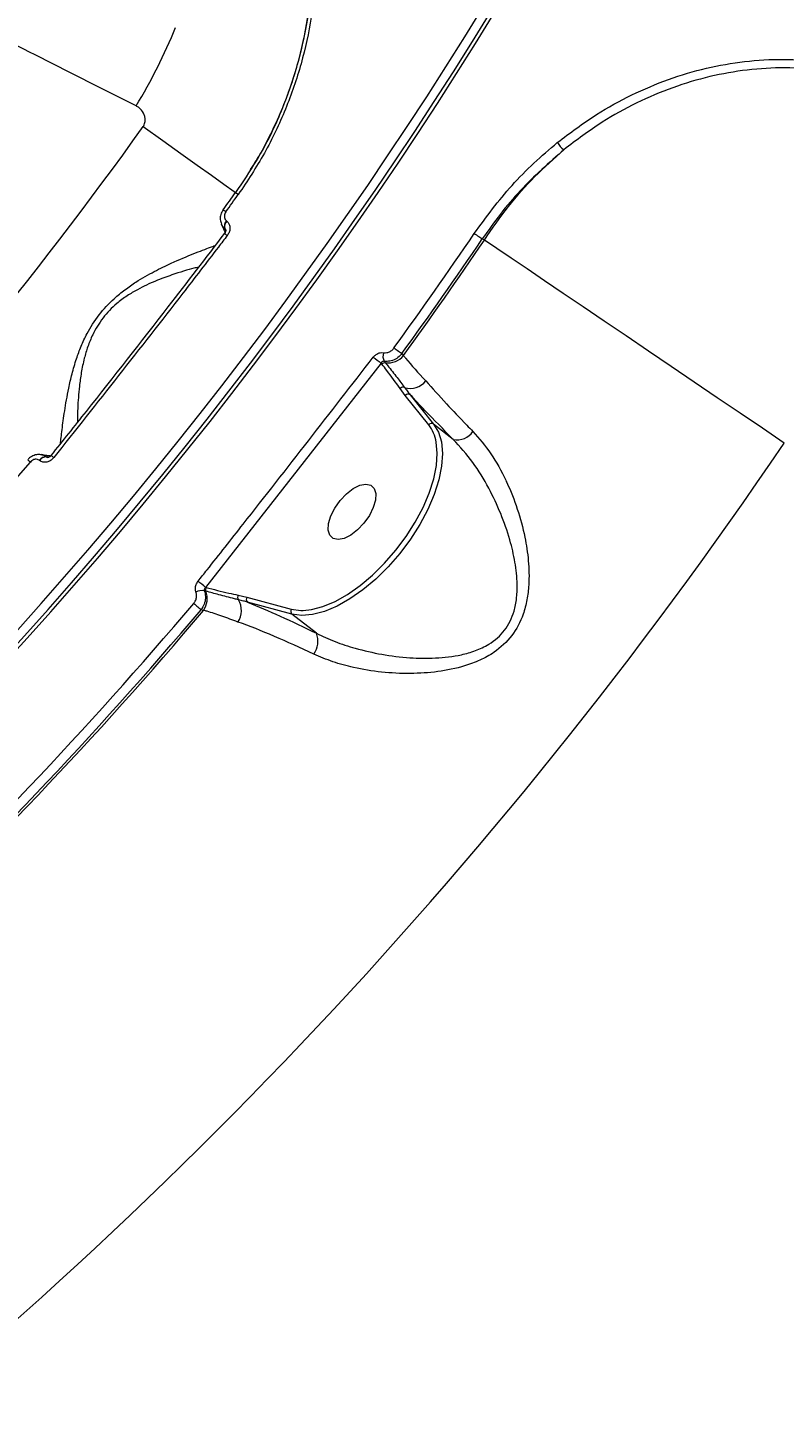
# Model space of a CAD drawing. Header units: millimetres. Extents: x -5960 to 5379, y -4374 to 3849.
# Drawn here: x 485.8 to 589.6, y 120.9 to 311.4 of the extents above; entities that cross this region are included whole.
import ezdxf

# ---------------------------------------------------------------- set-up
doc = ezdxf.new("R2010")
doc.units = ezdxf.units.MM
doc.layers.add('DiKom', color=7, linetype='Continuous', lineweight=0)
for name, color, linetype in [('DIKOM_ОБЪЕКТ', 7, 'Continuous'), ('DIKOM_РАЗМЕР_ЗОНА', 7, 'Continuous'), ('DIKOM_РАЗМЕР_ОБЪЕКТА', 7, 'Continuous')]:
    doc.layers.add(name, color=color, linetype=linetype)
doc.styles.add('style1', font='arial.ttf', dxfattribs={"width": 0.8})
doc.dimstyles.new('1-50', dxfattribs={"dimtxt": 300, "dimasz": 200, "dimexe": 100, "dimexo": 0, "dimgap": 100, "dimtad": 1, "dimtxsty": 'style1', "dimcen": 200, "dimclrd": 7, "dimclre": 7, "dimclrt": 7, "dimadec": 1, "dimazin": 2, "dimtfac": 1, "dimtmove": 0, "dimatfit": 2, "dimfxl": 0, "dimlwd": 25, "dimlwe": 18, "dimarcsym": 0})

# ---------------------------------------------------------------- blocks, each defined once
blk = doc.blocks.new('*D9')
at = {"layer": 'Defpoints', "color": 0, "transparency": 16777216}
for p in [(1597.35, 2348.89), (-3820.85, -1673.22), (-66.51, -1673.22)]:
    blk.add_point(p, dxfattribs=at)
at = {"layer": 'DiKom', "color": 7, "lineweight": 18, "transparency": 16777216}
for p, q in [((1597.35, 2348.89), (-3920.85, 2348.89)), ((-66.51, -1673.22), (-3920.85, -1673.22))]:
    blk.add_line(p, q, dxfattribs=at)
at = {"layer": 'DiKom', "color": 7, "lineweight": 25, "transparency": 16777216}
blk.add_line((-3820.85, 2148.89), (-3820.85, -1473.22), dxfattribs=at)
at = {"layer": 'DiKom', "color": 7, "transparency": 16777216}
for points in [[(-3854.19, 2148.89), (-3787.52, 2148.89), (-3820.85, 2348.89)], [(-3854.19, -1473.22), (-3787.52, -1473.22), (-3820.85, -1673.22)]]:
    blk.add_solid(points, dxfattribs=at)
at = {"layer": 'DiKom', "color": 7, "transparency": 16777216, "insert": (-4074.02, 240.95), "char_height": 300, "attachment_point": 5, "rotation": 90, "style": 'style1'}
blk.add_mtext('4050', dxfattribs=at)
blk = doc.blocks.new('*D10')
at = {"layer": 'Defpoints', "color": 0, "transparency": 16777216}
for p in [(3878.62, 405.09), (-2876.93, -459.72), (3878.62, -2693.66)]:
    blk.add_point(p, dxfattribs=at)
at = {"layer": 'DIKOM_РАЗМЕР_ОБЪЕКТА', "color": 7, "lineweight": 18, "transparency": 16777216}
for p, q in [((3878.62, 405.09), (3878.62, -2793.66)), ((-2876.93, -459.72), (-2876.93, -2793.66))]:
    blk.add_line(p, q, dxfattribs=at)
at = {"layer": 'DIKOM_РАЗМЕР_ОБЪЕКТА', "color": 7, "lineweight": 25, "transparency": 16777216}
blk.add_line((-2676.93, -2693.66), (3678.62, -2693.66), dxfattribs=at)
at = {"layer": 'DIKOM_РАЗМЕР_ОБЪЕКТА', "color": 7, "transparency": 16777216}
for points in [[(-2676.93, -2660.33), (-2676.93, -2726.99), (-2876.93, -2693.66)], [(3678.62, -2660.33), (3678.62, -2726.99), (3878.62, -2693.66)]]:
    blk.add_solid(points, dxfattribs=at)
at = {"layer": 'DIKOM_РАЗМЕР_ОБЪЕКТА', "color": 7, "transparency": 16777216, "insert": (-142.96, -2440.49), "char_height": 300, "attachment_point": 5, "style": 'style1'}
blk.add_mtext('6750', dxfattribs=at)
blk = doc.blocks.new('*D12')
at = {"layer": 'Defpoints', "color": 0, "transparency": 16777216}
for p in [(1921.97, 3848.89), (-5510.19, -3173.22), (433.49, -3173.22)]:
    blk.add_point(p, dxfattribs=at)
at = {"layer": 'DIKOM_РАЗМЕР_ЗОНА', "color": 7, "lineweight": 18, "transparency": 16777216}
for p, q in [((1921.97, 3848.89), (-5610.19, 3848.89)), ((433.49, -3173.22), (-5610.19, -3173.22))]:
    blk.add_line(p, q, dxfattribs=at)
at = {"layer": 'DIKOM_РАЗМЕР_ЗОНА', "color": 7, "lineweight": 25, "transparency": 16777216}
blk.add_line((-5510.19, 3648.89), (-5510.19, -2973.22), dxfattribs=at)
at = {"layer": 'DIKOM_РАЗМЕР_ЗОНА', "color": 7, "transparency": 16777216}
for points in [[(-5543.52, 3648.89), (-5476.85, 3648.89), (-5510.19, 3848.89)], [(-5543.52, -2973.22), (-5476.85, -2973.22), (-5510.19, -3173.22)]]:
    blk.add_solid(points, dxfattribs=at)
at = {"layer": 'DIKOM_РАЗМЕР_ЗОНА', "color": 7, "transparency": 16777216, "insert": (-5763.36, 142.42), "char_height": 300, "attachment_point": 5, "rotation": 90, "style": 'style1'}
blk.add_mtext('7050', dxfattribs=at)

msp = doc.modelspace()

# ---------------------------------------------------------------- linework, layer by layer
at = {"layer": 'DIKOM_ОБЪЕКТ', "color": 7, "linetype": 'Continuous', "lineweight": 15}
for p, q in [((513.119, 284.921), (513.137, 284.907)), ((512.855, 283.216), (512.855, 283.217)), ((512.897, 283.868), (512.879, 283.882)), ((512.879, 283.882), (512.958, 283.693)), ((512.973, 283.754), (512.897, 283.868)), ((548.503, 282.304), (548.212, 282.462)), ((534.313, 265.419), (510.245, 234.638)), ((534.429, 265.273), (534.313, 265.419)), ((537.175, 266.715), (537.389, 266.449)), ((537.652, 260.969), (536.945, 261.924)), ((538.322, 261.076), (541.535, 257.05)), ((540.864, 256.943), (537.652, 260.969)), ((544.236, 254.94), (541.535, 257.05)), ((487.461, 252.043), (487.443, 252.058)), ((488.393, 252.542), (488.411, 252.528)), ((488.577, 252.514), (488.393, 252.542)), ((488.411, 252.528), (488.586, 252.465)), ((489.034, 252.726), (489.033, 252.726)), ((510.245, 234.638), (510.31, 234.621)), ((510.263, 234.108), (510.056, 234.163)), ((514.722, 233.566), (515.918, 233.288)), ((515.918, 233.288), (522.006, 231.652)), ((522.087, 230.968), (515.999, 232.604)), ((509.973, 231.477), (509.623, 231.574)), ((525.457, 228.335), (522.087, 230.968))]:
    msp.add_line(p, q, dxfattribs=at)
at = {"layer": 'DIKOM_ОБЪЕКТ', "color": 7, "linetype": 'Continuous', "lineweight": 15, "flags": 128}
for points in [[(501.67, 297.866), (504.361, 295.947), (506.832, 294.185), (509.063, 292.593), (511.038, 291.185), (512.741, 289.971), (514.158, 288.96), (514.514, 288.706)], [(513.031, 286.187), (512.922, 286.266), (512.828, 286.333), (512.753, 286.388), (512.698, 286.427), (512.664, 286.451), (512.654, 286.459)], [(547.11, 283.208), (547.256, 283.109), (547.412, 283.004), (547.57, 282.897), (547.725, 282.791), (547.872, 282.692), (548.005, 282.602), (548.12, 282.524), (548.212, 282.462)], [(589.65, 254.446), (586.666, 256.466), (583.595, 258.545), (580.466, 260.663), (577.308, 262.802), (574.148, 264.941), (571.016, 267.062), (567.94, 269.144), (564.948, 271.17), (562.068, 273.12), (559.326, 274.976), (556.747, 276.722), (554.355, 278.342), (552.17, 279.822), (550.214, 281.146), (548.503, 282.304)], [(536.098, 267.497), (536.241, 267.393), (536.392, 267.283), (536.547, 267.171), (536.699, 267.06), (536.843, 266.956), (536.973, 266.862), (537.085, 266.781), (537.175, 266.715)], [(541.535, 257.05), (542.191, 255.944), (542.595, 254.592), (542.738, 253.025), (542.617, 251.276), (542.235, 249.384), (541.6, 247.391), (540.725, 245.339), (539.631, 243.275), (538.34, 241.242), (536.882, 239.286), (535.287, 237.45), (533.592, 235.773), (531.833, 234.292), (530.049, 233.041), (528.278, 232.045), (526.56, 231.328), (524.933, 230.904), (523.431, 230.783), (522.087, 230.968)], [(523.618, 231.473), (524.766, 231.59), (526.344, 232.001), (528.01, 232.697), (529.727, 233.662), (531.457, 234.876), (533.163, 236.311), (534.806, 237.937), (536.352, 239.718), (537.767, 241.615), (539.018, 243.586), (540.079, 245.588), (540.927, 247.577), (541.544, 249.51), (541.914, 251.345), (542.032, 253.04), (541.895, 254.55)], [(486.193, 251.836), (486.09, 251.923), (486.002, 251.998), (485.931, 252.058), (485.879, 252.102), (485.848, 252.128), (485.838, 252.137)], [(528.699, 246.561), (529.569, 247.477), (530.501, 248.193), (531.42, 248.651), (532.251, 248.814), (532.927, 248.668), (533.393, 248.226), (533.612, 247.523), (533.565, 246.616), (533.257, 245.578), (532.712, 244.495), (531.974, 243.453), (531.104, 242.537), (530.172, 241.821), (529.253, 241.363), (528.422, 241.2), (527.746, 241.346), (527.28, 241.788), (527.062, 242.491), (527.108, 243.398), (527.417, 244.436), (527.962, 245.519), (528.699, 246.561)], [(508.608, 232.434), (508.743, 232.32), (508.886, 232.199), (509.031, 232.075), (509.175, 231.954), (509.31, 231.839), (509.433, 231.735), (509.539, 231.646), (509.623, 231.574)], [(522.006, 231.652), (523.309, 231.473), (523.618, 231.473)]]:
    msp.add_lwpolyline(points, dxfattribs=at)
at = {"layer": 'DIKOM_ОБЪЕКТ', "color": 7, "linetype": 'Continuous', "lineweight": 15}
for centre, radius, start, end in [((54.491, 616.778), 579.133, 301.098848, 331.901152), ((54.491, 616.778), 580.367, 301.098554, 331.901446), ((54.491, 616.778), 580.869, 301.098554, 331.901446), ((433.252, 341.382), 78.771, 328.91233, 337.69839), ((54.491, 616.778), 549.248, 308.49515, 324.50485), ((562.207, 298.128), 4.435, 213.57851, 230.72927), ((54.491, 616.778), 564.822, 324.20971, 324.5048), ((54.491, 616.778), 565.287, 324.20971, 324.50485), ((513.832, 284.209), 1.008, 135.04352, 198.95929), ((513.85, 284.195), 1.008, 135.04288, 198.95453), ((516.39, 287.202), 5.328, 228.43554, 233.48826), ((54.491, 616.778), 594.93, 324.048769, 325.89662), ((54.491, 616.778), 596.261, 324.048769, 325.89662), ((54.491, 616.778), 596.591, 324.040116, 325.899779), ((536.097, 266.359), 1.515, 161.32924, 207.29037), ((568.998, 311.931), 58.021, 231.96939, 233.28677), ((534.843, 264.919), 0.544, 82.40373, 139.46824), ((535.267, 268.163), 2.728, 262.57557, 321.05556), ((538.34, 264.601), 2.655, 252.89014, 322.42992), ((537.345, 261.581), 0.527, 66.08636, 139.40038), ((538.045, 260.657), 0.502, 56.52381, 141.51684), ((541.257, 256.631), 0.502, 56.52814, 141.5175), ((536.351, 253.582), 5.627, 9.89955, 36.67704), ((544.775, 257.471), 2.588, 257.97422, 326.34133), ((54.491, 616.778), 646.281, 307.100221, 325.899779), ((54.491, 616.778), 565.287, 313.20971, 319.79029), ((488.306, 251.538), 1.008, 85.0429, 148.95475), ((488.324, 251.524), 1.008, 85.04692, 148.95558), ((485.971, 248.266), 5.41, 50.54619, 55.52056), ((477.094, 194.318), 52.199, 50.57293, 52.03708), ((510.79, 234.318), 0.568, 147.7405, 201.72685), ((509.747, 232.541), 1.652, 79.22295, 119.96302), ((507.615, 233.068), 2.845, 326.00011, 21.43697), ((515.19, 233.274), 0.551, 148.00317, 218.5666), ((512.319, 231.473), 2.842, 325.8475, 30.86551), ((516.354, 232.992), 0.526, 145.88353, 227.60859), ((54.491, 616.778), 594.93, 313.243131, 319.756869), ((54.491, 616.778), 596.261, 313.243131, 319.756869), ((54.491, 616.778), 596.591, 313.228529, 319.771471), ((522.442, 231.357), 0.526, 145.88345, 227.60859), ((522.711, 227.247), 2.953, 323.27607, 21.62833)]:
    msp.add_arc(centre, radius, start, end, dxfattribs=at)
for points, knots in [([(446.671, 471.792), (447.793, 471.2), (450.041, 470.014), (454.751, 467.53), (460.412, 464.545), (467.093, 461.022), (474.738, 456.991), (483.339, 452.456), (492.9, 447.416), (503.385, 441.89), (514.755, 435.9), (526.954, 429.474), (539.927, 422.642), (553.644, 415.42), (568.097, 407.813), (583.248, 399.842), (599.041, 391.537), (615.402, 382.937), (632.255, 374.082), (649.562, 364.993), (667.304, 355.682), (685.443, 346.168), (703.911, 336.489), (722.622, 326.69), (741.49, 316.816), (760.474, 306.892), (779.543, 296.933), (798.667, 286.957), (817.77, 277.004), (836.764, 267.12), (855.564, 257.351), (872.727, 248.448), (888.294, 240.383), (897.597, 235.573), (902.249, 233.168)], [0, 0, 0, 0, 0.0315566, 0.0632128, 0.0949197, 0.1266266, 0.1582828, 0.1898395, 0.2213972, 0.2530543, 0.2847621, 0.31647, 0.3481273, 0.3796851, 0.4112651, 0.4429443, 0.4746741, 0.5064041, 0.5380836, 0.5696639, 0.6012951, 0.6330254, 0.6648064, 0.6965876, 0.7283184, 0.75995, 0.7916593, 0.8234677, 0.8553268, 0.8871862, 0.9189952, 0.950705, 0.9753525, 1, 1, 1, 1]), ([(381.653, 443.957), (381.702, 443.93), (381.835, 443.86), (382.993, 443.244), (385.406, 441.961), (388.992, 440.054), (393.771, 437.513), (399.759, 434.33), (406.823, 430.574), (414.914, 426.272), (423.96, 421.462), (434.11, 416.065), (445.375, 410.075), (457.742, 403.499), (470.94, 396.482), (484.903, 389.057), (499.551, 381.269), (515.123, 372.989), (531.604, 364.226), (548.957, 354.999), (566.59, 345.623), (584.406, 336.151), (602.308, 326.632), (620.802, 316.798), (639.851, 306.67), (659.406, 296.272), (679.307, 285.691), (699.5, 274.954), (719.923, 264.094), (740.645, 253.076), (761.605, 241.932), (782.734, 230.697), (803.567, 219.62), (824.04, 208.734), (844.097, 198.07), (864.065, 187.452), (883.871, 176.921), (903.429, 166.522), (921.218, 157.063), (932.259, 151.192), (937.142, 148.596)], [0, 0, 0, 0, 0.0156515, 0.0421676, 0.0687038, 0.0952199, 0.122506, 0.1498144, 0.1771006, 0.2036166, 0.2301529, 0.2566689, 0.2839551, 0.3112635, 0.3385497, 0.3650657, 0.391602, 0.418118, 0.4454042, 0.4727125, 0.4999987, 0.52556, 0.5511395, 0.5767008, 0.6029495, 0.6292179, 0.6554666, 0.6819826, 0.7085191, 0.7350351, 0.7623214, 0.7896298, 0.8169161, 0.8434321, 0.8699685, 0.8964846, 0.9237709, 0.9510793, 0.9783655, 1, 1, 1, 1]), ([(936.233, 147.948), (931.362, 150.538), (920.449, 156.34), (902.898, 165.672), (883.666, 175.898), (863.981, 186.365), (843.949, 197.016), (823.659, 207.804), (803.173, 218.697), (782.522, 229.677), (761.743, 240.726), (740.901, 251.808), (720.094, 262.871), (699.419, 273.864), (679.193, 284.618), (659.447, 295.117), (640.194, 305.354), (621.239, 315.433), (602.663, 325.31), (584.548, 334.942), (566.726, 344.418), (549.257, 353.707), (532.186, 362.783), (515.78, 371.507), (500.111, 379.838), (485.256, 387.736), (471.268, 395.174), (458.187, 402.129), (446.018, 408.6), (434.791, 414.569), (424.555, 420.012), (415.36, 424.901), (407.759, 428.942), (401.551, 432.243), (396.512, 434.923), (392.204, 437.213), (388.599, 439.13), (385.736, 440.652), (383.665, 441.754), (382.346, 442.455), (382.16, 442.554), (382.066, 442.603)], [0, 0, 0, 0, 0.0216351, 0.0484722, 0.0753938, 0.1023585, 0.1293232, 0.1562449, 0.1830819, 0.2099189, 0.2368406, 0.2638053, 0.29077, 0.3176916, 0.3445286, 0.3703765, 0.3962999, 0.4222618, 0.4482237, 0.4741471, 0.499995, 0.5268319, 0.5537535, 0.5807181, 0.6076828, 0.6346044, 0.6614413, 0.6882783, 0.7151998, 0.7421645, 0.7691291, 0.7960508, 0.8228877, 0.8446334, 0.8664015, 0.8881697, 0.9099154, 0.932424, 0.9549577, 0.9774913, 1, 1, 1, 1]), ([(500.711, 300.708), (496.325, 302.927), (487.553, 307.364), (475.053, 313.663), (463.073, 319.683), (451.295, 325.581), (439.862, 331.286), (428.904, 336.733), (418.733, 341.771), (409.424, 346.363), (401.04, 350.485), (393.848, 354.008), (387.815, 356.953), (382.883, 359.355), (378.917, 361.282), (375.946, 362.724), (374.13, 363.603), (373.328, 363.991), (373.499, 363.908), (373.53, 363.893)], [0, 0, 0, 0, 0.0566674, 0.1133348, 0.1705661, 0.2277976, 0.2910655, 0.3543825, 0.4176498, 0.482782, 0.5479684, 0.6130996, 0.6743771, 0.735701, 0.7969776, 0.860023, 0.9231194, 0.9861641, 1, 1, 1, 1]), ([(509.668, 354.906), (511.052, 353.819), (513.819, 351.647), (517.356, 347.482), (520.353, 342.741), (522.709, 337.442), (524.376, 331.698), (525.307, 325.616), (525.476, 319.308), (524.863, 312.887), (523.471, 306.482), (521.305, 300.215), (518.448, 294.155), (515.969, 290.422), (514.728, 288.554)], [0, 0, 0, 0, 0.0836185, 0.1671662, 0.2504179, 0.3338529, 0.4173036, 0.5004882, 0.5837382, 0.6671382, 0.7504576, 0.8333963, 0.916628, 1, 1, 1, 1]), ([(1122.387, 47.835), (1122.337, 47.861), (1122.205, 47.931), (1121.046, 48.547), (1118.634, 49.83), (1115.047, 51.737), (1110.269, 54.278), (1104.281, 57.462), (1097.217, 61.218), (1089.126, 65.52), (1080.08, 70.33), (1069.93, 75.726), (1058.665, 81.716), (1046.297, 88.292), (1033.099, 95.31), (1019.137, 102.734), (1004.489, 110.522), (988.917, 118.802), (972.436, 127.565), (955.083, 136.792), (937.45, 146.168), (919.634, 155.641), (901.732, 165.159), (883.238, 174.993), (864.189, 185.121), (844.634, 195.519), (824.733, 206.101), (804.54, 216.838), (784.116, 227.697), (763.394, 238.715), (742.435, 249.86), (721.306, 261.094), (700.472, 272.172), (680, 283.057), (659.943, 293.722), (639.975, 304.339), (620.169, 314.87), (600.611, 325.27), (582.822, 334.728), (571.781, 340.599), (566.898, 343.195)], [0, 0, 0, 0, 0.0156515, 0.0421676, 0.0687038, 0.0952199, 0.122506, 0.1498144, 0.1771006, 0.2036166, 0.2301529, 0.2566689, 0.2839551, 0.3112635, 0.3385497, 0.3650657, 0.391602, 0.418118, 0.4454042, 0.4727125, 0.4999987, 0.52556, 0.5511395, 0.5767008, 0.6029495, 0.6292179, 0.6554666, 0.6819827, 0.7085191, 0.7350351, 0.7623214, 0.7896298, 0.8169161, 0.8434321, 0.8699685, 0.8964846, 0.9237708, 0.9510793, 0.9783655, 1, 1, 1, 1]), ([(567.807, 343.843), (572.678, 341.254), (583.591, 335.451), (601.142, 326.119), (620.374, 315.893), (640.059, 305.427), (660.091, 294.775), (680.381, 283.987), (700.866, 273.094), (721.518, 262.114), (742.297, 251.065), (763.139, 239.984), (783.946, 228.92), (804.621, 217.927), (824.847, 207.173), (844.593, 196.674), (863.846, 186.437), (882.801, 176.358), (901.376, 166.481), (919.491, 156.849), (937.314, 147.373), (954.783, 138.084), (971.853, 129.008), (988.26, 120.284), (1003.928, 111.953), (1018.784, 104.055), (1032.772, 96.617), (1045.853, 89.662), (1058.021, 83.192), (1069.249, 77.222), (1079.485, 71.779), (1088.68, 66.89), (1096.28, 62.849), (1102.488, 59.548), (1107.528, 56.868), (1111.836, 54.578), (1115.441, 52.661), (1118.304, 51.139), (1120.375, 50.038), (1121.694, 49.337), (1121.88, 49.237), (1121.974, 49.188)], [0, 0, 0, 0, 0.0216351, 0.0484722, 0.0753938, 0.1023585, 0.1293232, 0.1562448, 0.1830819, 0.2099189, 0.2368406, 0.2638053, 0.29077, 0.3176916, 0.3445286, 0.3703765, 0.3962999, 0.4222618, 0.4482237, 0.4741471, 0.499995, 0.5268319, 0.5537535, 0.5807181, 0.6076828, 0.6346044, 0.6614413, 0.6882783, 0.7151998, 0.7421645, 0.7691291, 0.7960508, 0.8228877, 0.8446334, 0.8664015, 0.8881697, 0.9099154, 0.932424, 0.9549577, 0.9774913, 1, 1, 1, 1]), ([(519.832, 341.847), (520.212, 341.149), (521.156, 339.417), (522.263, 336.588), (523.19, 333.69), (523.81, 331.148), (524.466, 327.69), (524.937, 323.048), (524.841, 317.152), (524.08, 311.294), (522.953, 306.66), (521.793, 303.075), (520.724, 300.239), (519.203, 296.847), (517.123, 292.912), (515.324, 290.248), (514.358, 288.817)], [0, 0, 0, 0, 0.0485604, 0.1205579, 0.1785136, 0.2243859, 0.2679743, 0.3746754, 0.4787544, 0.5823252, 0.6836112, 0.7243908, 0.7752894, 0.8380083, 0.912996, 1, 1, 1, 1]), ([(516.419, 291.999), (516.93, 292.785), (518.636, 295.406), (520.84, 300.244), (522.994, 306.383), (524.359, 312.667), (524.971, 318.964), (524.818, 325.151), (523.906, 331.11), (522.32, 336.768), (520.701, 340.152), (519.89, 341.846)], [0, 0, 0, 0, 0.0507075, 0.1691538, 0.2876341, 0.4067961, 0.5250347, 0.6441415, 0.7627826, 0.881225, 1, 1, 1, 1]), ([(558.511, 295.674), (560.279, 297.011), (563.537, 299.476), (568.703, 302.299), (573.747, 304.438), (578.939, 305.982), (584.213, 306.901), (589.508, 307.202), (594.777, 306.886), (599.95, 305.915), (604.993, 304.378), (608.167, 302.852), (609.752, 302.091)], [0, 0, 0, 0, 0.1166811, 0.2150843, 0.3137981, 0.4122011, 0.5100613, 0.6082268, 0.7060845, 0.8039543, 0.9021329, 1, 1, 1, 1]), ([(609.573, 301.048), (608.023, 301.792), (604.917, 303.284), (599.982, 304.785), (594.919, 305.73), (589.76, 306.034), (584.576, 305.732), (579.411, 304.824), (574.326, 303.304), (569.384, 301.2), (564.323, 298.426), (561.131, 296.007), (559.399, 294.694)], [0, 0, 0, 0, 0.0977722, 0.1958571, 0.293632, 0.3914577, 0.489594, 0.5874242, 0.6858968, 0.7846799, 0.8831545, 1, 1, 1, 1]), ([(501.67, 297.866), (501.723, 297.953), (501.835, 298.135), (501.944, 298.532), (501.956, 299.009), (501.793, 299.674), (501.473, 300.142), (501.062, 300.506), (500.851, 300.628), (500.711, 300.708)], [0, 0, 0, 0, 0.0767381, 0.1605235, 0.3174, 0.4661219, 0.7625083, 0.8428348, 1, 1, 1, 1]), ([(547.11, 283.208), (548.773, 285.461), (551.291, 288.875), (555.26, 292.908), (557.428, 294.752), (558.511, 295.674)], [0, 0, 0, 0, 0.4927608, 0.7463806, 1, 1, 1, 1]), ([(559.399, 294.694), (557.36, 292.891), (554.272, 290.16), (550.666, 285.913), (549.03, 283.612), (548.212, 282.462)], [0, 0, 0, 0, 0.4928086, 0.746404, 1, 1, 1, 1]), ([(548.503, 282.304), (549.574, 283.857), (551.68, 286.912), (555.346, 291.071), (558.043, 293.481), (559.399, 294.694)], [0, 0, 0, 0, 0.339544, 0.6677613, 1, 1, 1, 1]), ([(514.728, 288.554), (514.655, 288.606), (514.509, 288.71), (514.384, 288.799), (514.333, 288.835), (514.355, 288.819), (514.358, 288.817)], [0, 0, 0, 0, 0.3134521, 0.626959, 0.9403768, 1, 1, 1, 1]), ([(512.663, 286.451), (512.537, 286.244), (512.288, 285.835), (512.207, 285.121), (512.347, 284.696), (512.415, 284.49)], [0, 0, 0, 0, 0.3444844, 0.6834509, 1, 1, 1, 1]), ([(513.031, 286.187), (513.03, 286.185), (512.965, 286.095), (512.862, 285.898), (512.81, 285.622), (512.831, 285.355), (512.919, 285.11), (513.054, 284.982), (513.119, 284.921)], [0, 0, 0, 0, 0.0043446, 0.2198113, 0.4355806, 0.5682545, 0.7938311, 1, 1, 1, 1]), ([(512.389, 284.474), (512.505, 284.246), (512.738, 283.786), (512.849, 283.463), (512.905, 283.3)], [0, 0, 0, 0, 0.4962629, 1, 1, 1, 1]), ([(512.879, 283.882), (512.737, 284.006), (512.542, 284.177), (512.461, 284.425), (512.438, 284.494)], [0, 0, 0, 0, 0.7219836, 1, 1, 1, 1]), ([(513.137, 284.907), (513.204, 284.847), (513.377, 284.692), (513.552, 284.334), (513.604, 283.861), (513.501, 283.358), (513.314, 283.066), (513.22, 282.92)], [0, 0, 0, 0, 0.134249, 0.3469876, 0.5632419, 0.7817364, 1, 1, 1, 1]), ([(512.839, 283.228), (510.258, 279.863), (503.976, 271.673), (496.026, 261.513), (490.624, 254.751), (489.017, 252.739)], [0, 0, 0, 0, 0.3288601, 0.8003152, 1, 1, 1, 1]), ([(513.22, 282.92), (512.814, 282.391), (510.785, 279.747), (502.914, 269.537), (495.335, 259.944), (489.409, 252.443)], [0, 0, 0, 0, 0.0517106, 0.2585536, 1, 1, 1, 1]), ([(512.979, 283.771), (512.983, 283.767), (512.992, 283.758), (513.015, 283.674), (513.007, 283.534), (512.956, 283.375), (512.897, 283.264), (512.856, 283.218), (512.856, 283.218)], [0, 0, 0, 0, 0.149059, 0.3958453, 0.591404, 0.7938989, 0.9981829, 1, 1, 1, 1]), ([(512.978, 283.77), (512.972, 283.783), (512.953, 283.825), (512.92, 283.85), (512.897, 283.868)], [0, 0, 0, 0, 0.2980621, 1, 1, 1, 1]), ([(490.335, 254.393), (490.335, 254.4), (490.36, 254.798), (490.542, 256.271), (490.865, 258.751), (491.336, 261.443), (491.893, 263.908), (492.45, 265.846), (493.135, 267.72), (494.078, 269.762), (495.544, 272.083), (497.426, 274.09), (499.176, 275.518), (501.053, 276.804), (503.228, 278.035), (505.945, 279.327), (508.629, 280.462), (510.579, 281.204), (511.337, 281.47), (511.542, 281.542)], [0, 0, 0, 0, 0.0016531, 0.0865411, 0.1756362, 0.2646991, 0.3141174, 0.3634831, 0.4021588, 0.4407613, 0.4978966, 0.5551641, 0.5936833, 0.632278, 0.6988321, 0.765526, 0.8644389, 0.9633367, 1, 1, 1, 1]), ([(509.266, 278.582), (509.064, 278.535), (508.069, 278.301), (506.024, 277.68), (503.377, 276.709), (501.276, 275.746), (499.468, 274.672), (497.828, 273.466), (496.078, 271.676), (494.802, 269.548), (494.044, 267.666), (493.53, 265.913), (493.159, 264.081), (492.844, 261.741), (492.676, 259.36), (492.665, 257.935), (492.66, 257.308)], [0, 0, 0, 0, 0.0335444, 0.1648252, 0.2497314, 0.3362876, 0.383727, 0.4323346, 0.5017888, 0.5711395, 0.6186374, 0.6675178, 0.7304522, 0.7943091, 0.9095263, 1, 1, 1, 1]), ([(533.253, 266.229), (533.287, 266.27), (533.427, 266.442), (533.737, 266.683), (534.198, 266.867), (534.507, 266.852), (534.662, 266.844)], [0, 0, 0, 0, 0.0963841, 0.3985398, 0.6990722, 1, 1, 1, 1]), ([(534.662, 266.844), (534.816, 266.836), (535.125, 266.821), (535.586, 267.005), (535.909, 267.255), (536.055, 267.442), (536.098, 267.497)], [0, 0, 0, 0, 0.2927276, 0.5851121, 0.8788344, 1, 1, 1, 1]), ([(509.204, 235.472), (509.618, 235.994), (511.691, 238.605), (519.763, 248.812), (527.325, 258.575), (533.253, 266.229)], [0, 0, 0, 0, 0.0512252, 0.2561272, 1, 1, 1, 1]), ([(534.75, 265.665), (534.7, 265.665), (534.598, 265.667), (534.455, 265.591), (534.363, 265.499), (534.323, 265.435), (534.313, 265.419)], [0, 0, 0, 0, 0.2930235, 0.5923896, 0.9006151, 1, 1, 1, 1]), ([(536.945, 261.924), (536.341, 262.759), (535.52, 263.895), (534.657, 264.984), (534.429, 265.273)], [0, 0, 0, 0, 0.7353105, 1, 1, 1, 1]), ([(537.175, 266.715), (537.101, 266.627), (536.85, 266.323), (536.303, 265.918), (535.525, 265.623), (535.009, 265.651), (534.75, 265.665)], [0, 0, 0, 0, 0.1209519, 0.4144525, 0.7069513, 1, 1, 1, 1]), ([(534.75, 265.665), (534.764, 265.647), (534.819, 265.579), (534.874, 265.51), (534.915, 265.459)], [0, 0, 0, 0, 0.2499809, 1, 1, 1, 1]), ([(534.915, 265.459), (535.021, 265.325), (535.553, 264.657), (536.438, 263.548), (537.215, 262.519), (537.558, 262.063)], [0, 0, 0, 0, 0.1222813, 0.6114305, 1, 1, 1, 1]), ([(537.389, 266.449), (537.488, 266.324), (538.328, 265.261), (539.452, 264.05), (540.444, 262.982)], [0, 0, 0, 0, 0.1178658, 1, 1, 1, 1]), ([(540.444, 262.982), (541.362, 261.954), (543.057, 260.054), (545.366, 257.634), (546.645, 256.327), (546.929, 256.036)], [0, 0, 0, 0, 0.4786881, 0.8843729, 1, 1, 1, 1]), ([(537.558, 262.063), (537.666, 261.918), (537.914, 261.584), (538.175, 261.259), (538.322, 261.076)], [0, 0, 0, 0, 0.4353017, 1, 1, 1, 1]), ([(544.236, 254.94), (542.891, 256.298), (540.755, 258.456), (538.979, 260.368), (538.322, 261.076)], [0, 0, 0, 0, 0.6298999, 1, 1, 1, 1]), ([(546.929, 256.036), (547.781, 255.054), (549.486, 253.086), (550.883, 250.515), (552.078, 247.964), (553.084, 245.416), (554.06, 241.782), (554.6, 238.279), (554.672, 235.381), (554.389, 232.921), (553.772, 230.515), (552.409, 227.895), (550.192, 225.852), (547.906, 224.594), (545.321, 223.639), (542.109, 222.983), (538.264, 222.745), (534.371, 222.933), (530.806, 223.522), (527.672, 224.363), (525.943, 225.108), (525.079, 225.481)], [0, 0, 0, 0, 0.0726915, 0.1455246, 0.1511326, 0.2173309, 0.2835417, 0.337717, 0.3918173, 0.4254879, 0.4591106, 0.5134528, 0.5679372, 0.6044956, 0.6411218, 0.702964, 0.7649119, 0.8309038, 0.8968716, 0.9484531, 1, 1, 1, 1]), ([(525.457, 228.335), (526.292, 227.941), (527.977, 227.147), (530.994, 226.169), (534.432, 225.381), (538.14, 224.926), (541.814, 224.866), (544.847, 225.213), (547.302, 225.905), (549.41, 226.882), (551.442, 228.635), (552.562, 230.994), (552.967, 233.167), (553.052, 235.433), (552.757, 238.124), (551.986, 241.387), (550.787, 244.806), (549.088, 248.399), (546.956, 251.94), (545.152, 253.929), (544.236, 254.94)], [0, 0, 0, 0, 0.0524366, 0.1057392, 0.1727007, 0.2408615, 0.3023192, 0.3650155, 0.3998066, 0.4354572, 0.4861115, 0.5366954, 0.5686831, 0.6014859, 0.6550922, 0.7097866, 0.7768999, 0.8451744, 0.9213066, 1, 1, 1, 1]), ([(487.76, 252.819), (487.568, 252.849), (487.153, 252.914), (486.519, 252.702), (486.056, 252.418), (485.888, 252.174), (485.853, 252.124)], [0, 0, 0, 0, 0.2729257, 0.5907133, 0.9163653, 1, 1, 1, 1]), ([(487.443, 252.058), (487.431, 252.066), (487.346, 252.132), (487.157, 252.216), (486.898, 252.229), (486.637, 252.169), (486.398, 252.049), (486.257, 251.902), (486.193, 251.836)], [0, 0, 0, 0, 0.0339869, 0.2522434, 0.4705311, 0.5979398, 0.8193035, 1, 1, 1, 1]), ([(489.409, 252.443), (489.29, 252.317), (489.052, 252.064), (488.589, 251.843), (488.117, 251.779), (487.728, 251.862), (487.535, 251.993), (487.461, 252.043)], [0, 0, 0, 0, 0.2182654, 0.4367574, 0.6530167, 0.8657536, 1, 1, 1, 1]), ([(488.963, 252.655), (488.807, 252.669), (488.465, 252.7), (487.973, 252.81), (487.706, 252.87)], [0, 0, 0, 0, 0.4572701, 1, 1, 1, 1]), ([(487.761, 252.83), (487.77, 252.83), (487.976, 252.821), (488.188, 252.691), (488.369, 252.559), (488.393, 252.542)], [0, 0, 0, 0, 0.0342077, 0.8704204, 1, 1, 1, 1]), ([(488.411, 252.528), (488.434, 252.509), (488.465, 252.485), (488.508, 252.476), (488.52, 252.474)], [0, 0, 0, 0, 0.733085, 1, 1, 1, 1]), ([(489.03, 252.727), (489.021, 252.715), (488.978, 252.654), (488.873, 252.567), (488.731, 252.488), (488.606, 252.459), (488.536, 252.463), (488.524, 252.469), (488.519, 252.471)], [0, 0, 0, 0, 0.0486968, 0.2499675, 0.4461718, 0.6523847, 0.8787854, 1, 1, 1, 1]), ([(508.922, 233.972), (508.913, 233.996), (508.851, 234.168), (508.81, 234.523), (508.912, 235.032), (509.107, 235.326), (509.204, 235.472)], [0, 0, 0, 0, 0.0523755, 0.365045, 0.6827337, 1, 1, 1, 1]), ([(510.245, 234.638), (510.199, 234.594), (510.11, 234.506), (510.042, 234.346), (510.038, 234.229), (510.054, 234.171), (510.056, 234.163)], [0, 0, 0, 0, 0.3345608, 0.6548615, 0.9517201, 1, 1, 1, 1]), ([(510.31, 234.621), (511.342, 234.354), (512.797, 233.977), (514.288, 233.659), (514.722, 233.566)], [0, 0, 0, 0, 0.7088281, 1, 1, 1, 1]), ([(508.608, 232.434), (508.709, 232.577), (508.913, 232.864), (509.031, 233.371), (509.002, 233.745), (508.936, 233.932), (508.922, 233.972)], [0, 0, 0, 0, 0.307725, 0.6158514, 0.9190935, 1, 1, 1, 1]), ([(510.056, 234.163), (510.08, 234.098), (510.194, 233.785), (510.258, 233.159), (510.093, 232.305), (509.78, 231.817), (509.623, 231.574)], [0, 0, 0, 0, 0.0813872, 0.3857905, 0.6937288, 1, 1, 1, 1]), ([(514.759, 232.93), (514.576, 232.975), (513.661, 233.198), (512.154, 233.599), (510.863, 233.946), (510.263, 234.108)], [0, 0, 0, 0, 0.117884, 0.5894731, 1, 1, 1, 1]), ([(515.999, 232.604), (515.818, 232.655), (515.408, 232.773), (514.992, 232.874), (514.759, 232.93)], [0, 0, 0, 0, 0.4403238, 1, 1, 1, 1]), ([(515.999, 232.604), (517.458, 232.001), (520.409, 230.784), (523.762, 229.157), (525.457, 228.335)], [0, 0, 0, 0, 0.4947661, 1, 1, 1, 1]), ([(514.671, 229.877), (513.921, 230.156), (512.415, 230.715), (510.925, 231.229), (510.129, 231.436), (509.973, 231.477)], [0, 0, 0, 0, 0.4438894, 0.8911087, 1, 1, 1, 1]), ([(525.079, 225.481), (523.249, 226.328), (519.537, 228.047), (516.243, 229.32), (514.68, 229.874), (514.671, 229.877)], [0, 0, 0, 0, 0.4913957, 0.9970655, 1, 1, 1, 1])]:
    msp.add_open_spline(points, degree=3, knots=knots, dxfattribs=at)

# ---------------------------------------------------------------- dimensions: what is measured, and where the dimension line sits
at = {"layer": 'DiKom', "color": 3}
dim = msp.add_linear_dim(base=(-3820.852, -1673.222), p1=(1597.347, 2348.894), p2=(-66.509, -1673.222), angle=90, text='4050', dimstyle='1-50', override={"dimgap": 100}, dxfattribs=at)
dim.commit()
dim.dimension.update_dxf_attribs({"geometry": '*D9', "text_midpoint": (-3820.852, 240.949), "dimtype": 160})
at = {"layer": 'DIKOM_РАЗМЕР_ЗОНА'}
dim = msp.add_linear_dim(base=(-5510.185, -3173.222), p1=(1921.975, 3848.894), p2=(433.491, -3173.222), angle=90, text='7050', dimstyle='1-50', dxfattribs=at)
dim.commit()
dim.dimension.update_dxf_attribs({"geometry": '*D12', "text_midpoint": (-5510.185, 142.424), "dimtype": 160})
at = {"layer": 'DIKOM_РАЗМЕР_ОБЪЕКТА'}
dim = msp.add_linear_dim(base=(3878.624, -2693.661), p1=(-2876.932, -459.722), p2=(3878.624, 405.085), text='6750', dimstyle='1-50', dxfattribs=at)
dim.commit()
dim.dimension.update_dxf_attribs({"geometry": '*D10', "text_midpoint": (-142.96, -2693.661), "dimtype": 160})

doc.saveas('drawing.dxf')
